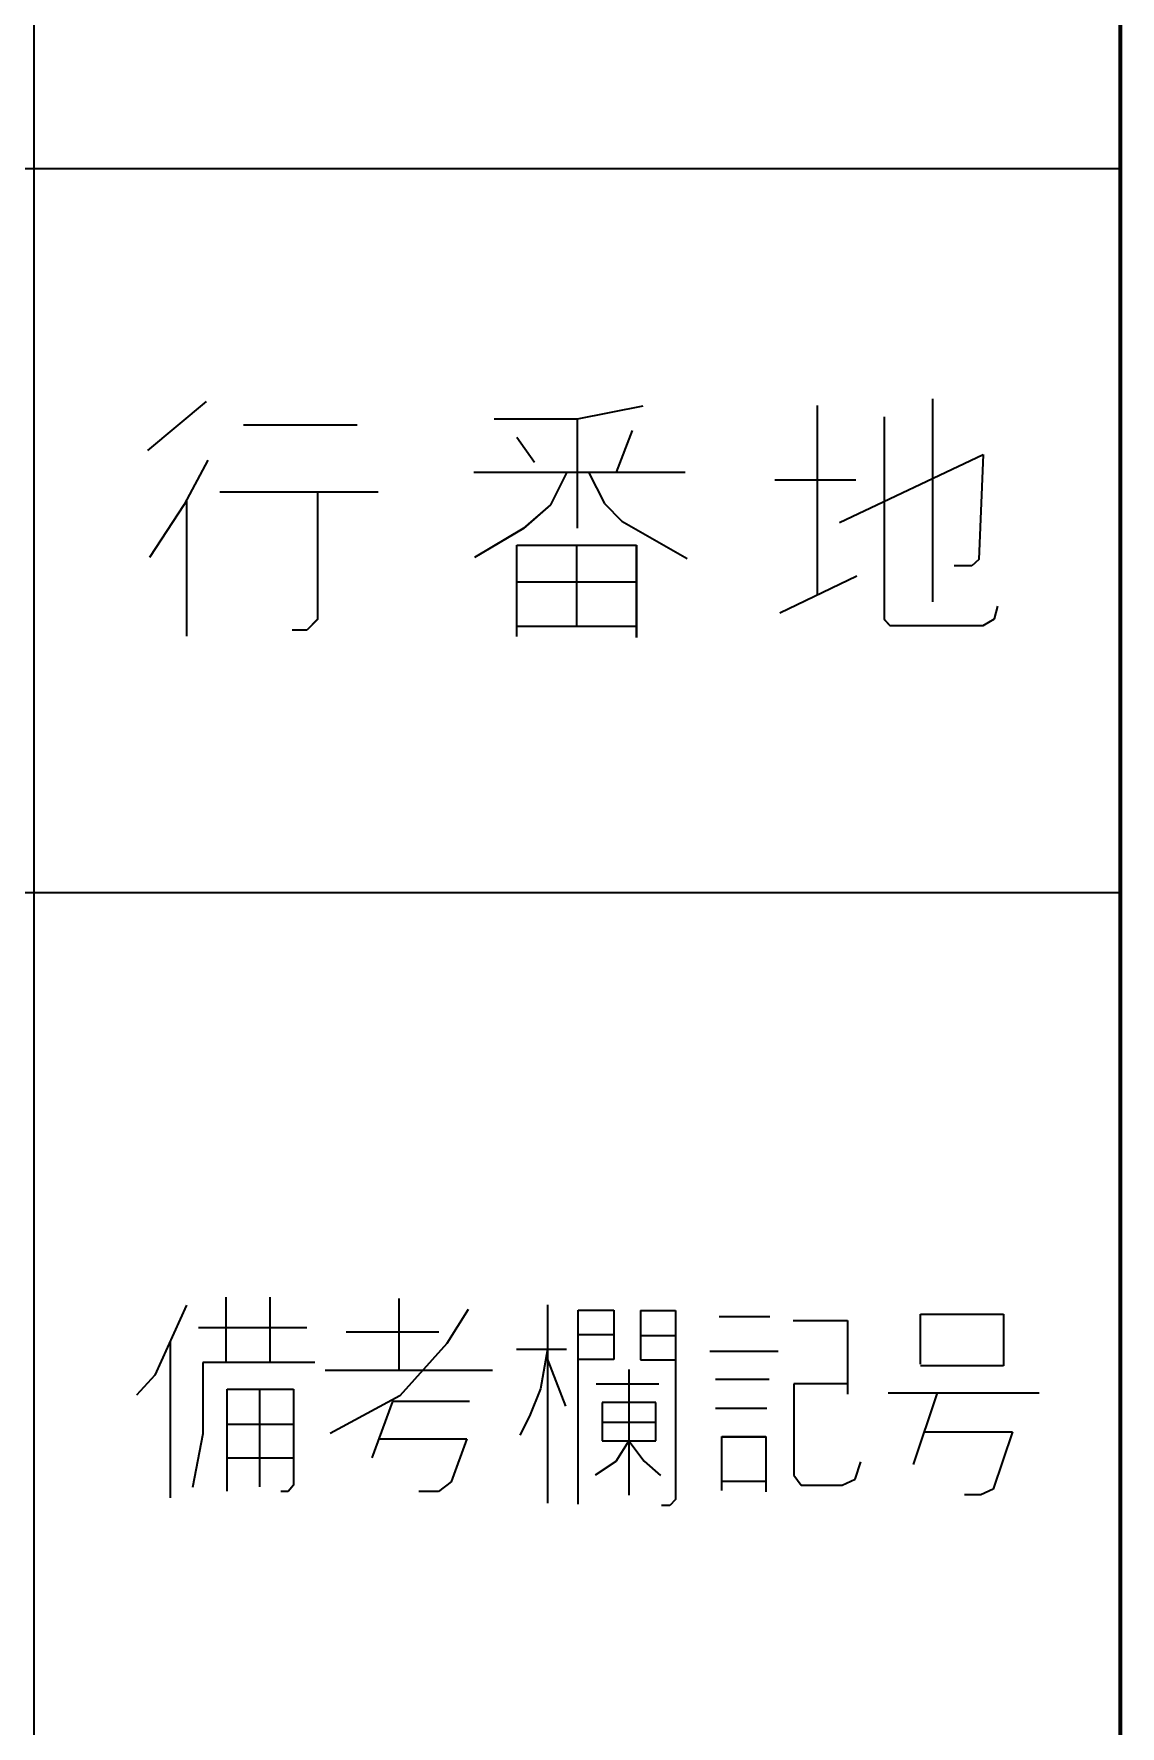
# Model space of a CAD drawing. Header units: millimetres. Extents: x 1333 to 104182, y -62616 to -5704.
# Drawn here: x 47141.32 to 47171.32, y -62285.84 to -62239.09 of the extents above; entities that cross this region are included whole.
import ezdxf

# ---------------------------------------------------------------- set-up
doc = ezdxf.new("R2010")
doc.units = ezdxf.units.MM
doc.header["$LTSCALE"] = 0.5
doc.layers.add('08', color=1, linetype='Continuous')

# ---------------------------------------------------------------- blocks, each defined once
blk = doc.blocks.new('D')
at = {"color": 7, "lineweight": 35, "ltscale": 0.25}
blk.add_line((54326.08, -14049.043), (54326.08, -14069.043), dxfattribs=at)
at = {"color": 7, "lineweight": 35}
blk.add_line((54356.08, -14069.043), (54076.08, -14069.043), dxfattribs=at)
blk = doc.blocks.new('arwear')
at = {"layer": '08', "color": 3, "xscale": 0.5, "yscale": 0.5, "zscale": 0.5}
blk.add_blockref('D', (26347.04, -5592.506), dxfattribs=at)
blk = doc.blocks.new('999')
at = {"color": 7, "lineweight": 70}
blk.add_line((75894.978, -10191.12), (75894.978, -11913.12), dxfattribs=at)
at = {"color": 7, "lineweight": 35, "ltscale": 0.25}
for p, q in [((75894.978, -11421.12), (75894.978, -11391.12)), ((75894.978, -11451.12), (75894.978, -11421.12)), ((75894.978, -11451.12), (75894.978, -11421.12))]:
    blk.add_line(p, q, dxfattribs=at)
at = {"color": 7, "lineweight": 35}
for p, q in [((75894.978, -11421.12), (75474.978, -11421.12)), ((75894.978, -11421.12), (75474.978, -11421.12)), ((75894.978, -11421.12), (75474.978, -11421.12)), ((75894.978, -11451.12), (75474.978, -11451.12)), ((75894.978, -11451.12), (75474.978, -11451.12)), ((75894.978, -11451.12), (75474.978, -11451.12)), ((75894.978, -11451.12), (75474.978, -11451.12)), ((75894.978, -11451.12), (75894.978, -11913.12))]:
    blk.add_line(p, q, dxfattribs=at)
at = {"color": 7, "lineweight": 35, "ltscale": 0.02639}
blk.add_line((75857.122, -11430.763), (75854.688, -11432.788), dxfattribs=at)
blk.add_line((75857.122, -11430.763), (75854.688, -11432.788), dxfattribs=at)
at = {"color": 7, "lineweight": 35, "ltscale": 0.070016}
blk.add_line((75887.2, -11430.651), (75887.2, -11439.053), dxfattribs=at)
blk.add_line((75887.2, -11430.651), (75887.2, -11439.053), dxfattribs=at)
at = {"color": 7, "lineweight": 35, "ltscale": 0.028625}
for p, q in [((75872.48, -11431.49), (75869.045, -11431.49)), ((75872.48, -11431.49), (75869.045, -11431.49)), ((75886.709, -11468.576), (75890.144, -11468.576)), ((75890.144, -11470.715), (75886.709, -11470.715))]:
    blk.add_line(p, q, dxfattribs=at)
at = {"color": 7, "lineweight": 35, "ltscale": 0.023127}
blk.add_line((75875.203, -11430.955), (75872.48, -11431.49), dxfattribs=at)
blk.add_line((75875.203, -11430.955), (75872.48, -11431.49), dxfattribs=at)
at = {"color": 7, "lineweight": 35, "ltscale": 0.037607}
blk.add_line((75872.48, -11431.49), (75872.48, -11436.003), dxfattribs=at)
blk.add_line((75872.48, -11431.49), (75872.48, -11436.003), dxfattribs=at)
at = {"color": 7, "lineweight": 35, "ltscale": 0.065408}
blk.add_line((75882.429, -11430.919), (75882.429, -11438.768), dxfattribs=at)
blk.add_line((75882.429, -11430.919), (75882.429, -11438.768), dxfattribs=at)
at = {"color": 7, "lineweight": 35, "ltscale": 0.069867}
blk.add_line((75885.206, -11431.4), (75885.206, -11439.784), dxfattribs=at)
blk.add_line((75885.206, -11431.4), (75885.206, -11439.784), dxfattribs=at)
at = {"color": 7, "lineweight": 35, "ltscale": 0.03916}
blk.add_line((75858.668, -11431.722), (75863.367, -11431.722), dxfattribs=at)
blk.add_line((75858.668, -11431.722), (75863.367, -11431.722), dxfattribs=at)
at = {"color": 7, "lineweight": 35, "ltscale": 0.010549}
blk.add_line((75869.988, -11432.239), (75870.717, -11433.274), dxfattribs=at)
blk.add_line((75869.988, -11432.239), (75870.717, -11433.274), dxfattribs=at)
at = {"color": 7, "lineweight": 35, "ltscale": 0.015426}
blk.add_line((75874.757, -11431.953), (75874.1, -11433.684), dxfattribs=at)
blk.add_line((75874.757, -11431.953), (75874.1, -11433.684), dxfattribs=at)
at = {"color": 7, "lineweight": 35, "ltscale": 0.054833}
blk.add_line((75883.355, -11435.771), (75889.3, -11432.952), dxfattribs=at)
blk.add_line((75883.355, -11435.771), (75889.3, -11432.952), dxfattribs=at)
at = {"color": 7, "lineweight": 35, "ltscale": 0.036301}
blk.add_line((75889.3, -11432.952), (75889.122, -11437.305), dxfattribs=at)
blk.add_line((75889.3, -11432.952), (75889.122, -11437.305), dxfattribs=at)
at = {"color": 7, "lineweight": 35, "ltscale": 0.017352}
blk.add_line((75857.191, -11433.184), (75856.211, -11435.022), dxfattribs=at)
blk.add_line((75857.191, -11433.184), (75856.211, -11435.022), dxfattribs=at)
at = {"color": 7, "lineweight": 35, "ltscale": 0.072974}
blk.add_line((75868.208, -11433.684), (75876.965, -11433.684), dxfattribs=at)
blk.add_line((75868.208, -11433.684), (75876.965, -11433.684), dxfattribs=at)
at = {"color": 7, "lineweight": 35, "ltscale": 0.012622}
blk.add_line((75872.052, -11433.684), (75871.377, -11435.039), dxfattribs=at)
blk.add_line((75872.052, -11433.684), (75871.377, -11435.039), dxfattribs=at)
at = {"color": 7, "lineweight": 35, "ltscale": 0.012158}
blk.add_line((75872.96, -11433.684), (75873.618, -11434.986), dxfattribs=at)
blk.add_line((75872.96, -11433.684), (75873.618, -11434.986), dxfattribs=at)
at = {"color": 7, "lineweight": 35, "ltscale": 0.02804}
blk.add_line((75880.667, -11434.005), (75884.031, -11434.005), dxfattribs=at)
blk.add_line((75880.667, -11434.005), (75884.031, -11434.005), dxfattribs=at)
at = {"color": 7, "lineweight": 35, "ltscale": 0.021878}
blk.add_line((75856.211, -11435.022), (75854.77, -11437.216), dxfattribs=at)
blk.add_line((75856.211, -11435.022), (75854.77, -11437.216), dxfattribs=at)
at = {"color": 7, "lineweight": 35, "ltscale": 0.046985}
blk.add_line((75856.306, -11434.842), (75856.306, -11440.48), dxfattribs=at)
blk.add_line((75856.306, -11434.842), (75856.306, -11440.48), dxfattribs=at)
at = {"color": 7, "lineweight": 35, "ltscale": 0.054578}
blk.add_line((75857.689, -11434.504), (75864.238, -11434.504), dxfattribs=at)
blk.add_line((75857.689, -11434.504), (75864.238, -11434.504), dxfattribs=at)
at = {"color": 7, "lineweight": 35, "ltscale": 0.044}
blk.add_line((75861.729, -11434.504), (75861.729, -11439.784), dxfattribs=at)
blk.add_line((75861.729, -11434.504), (75861.729, -11439.784), dxfattribs=at)
at = {"color": 7, "lineweight": 35, "ltscale": 0.012421}
blk.add_line((75871.377, -11435.039), (75870.255, -11436.021), dxfattribs=at)
blk.add_line((75871.377, -11435.039), (75870.255, -11436.021), dxfattribs=at)
at = {"color": 7, "lineweight": 35, "ltscale": 0.008514}
blk.add_line((75873.618, -11434.986), (75874.331, -11435.717), dxfattribs=at)
blk.add_line((75873.618, -11434.986), (75874.331, -11435.717), dxfattribs=at)
at = {"color": 7, "lineweight": 35, "ltscale": 0.025993}
blk.add_line((75874.331, -11435.717), (75877.037, -11437.269), dxfattribs=at)
blk.add_line((75874.331, -11435.717), (75877.037, -11437.269), dxfattribs=at)
at = {"color": 7, "lineweight": 35, "ltscale": 0.019623}
blk.add_line((75870.255, -11436.021), (75868.226, -11437.216), dxfattribs=at)
blk.add_line((75870.255, -11436.021), (75868.226, -11437.216), dxfattribs=at)
at = {"color": 7, "lineweight": 35, "ltscale": 0.031512}
blk.add_line((75869.988, -11440.498), (75869.988, -11436.716), dxfattribs=at)
blk.add_line((75869.988, -11440.498), (75869.988, -11436.716), dxfattribs=at)
at = {"color": 7, "lineweight": 35, "ltscale": 0.041235}
for p, q in [((75869.988, -11436.716), (75874.936, -11436.716)), ((75869.988, -11436.716), (75874.936, -11436.716)), ((75869.988, -11438.232), (75874.936, -11438.232)), ((75869.988, -11438.232), (75874.936, -11438.232)), ((75869.988, -11440.07), (75874.936, -11440.07)), ((75869.988, -11440.07), (75874.936, -11440.07))]:
    blk.add_line(p, q, dxfattribs=at)
at = {"color": 7, "lineweight": 35, "ltscale": 0.027945}
blk.add_line((75872.462, -11436.716), (75872.462, -11440.07), dxfattribs=at)
blk.add_line((75872.462, -11436.716), (75872.462, -11440.07), dxfattribs=at)
at = {"color": 7, "lineweight": 35, "ltscale": 0.031812}
blk.add_line((75874.936, -11436.716), (75874.936, -11440.534), dxfattribs=at)
blk.add_line((75874.936, -11436.716), (75874.936, -11440.534), dxfattribs=at)
at = {"color": 7, "lineweight": 35, "ltscale": 0.006091}
blk.add_line((75888.838, -11437.573), (75888.107, -11437.573), dxfattribs=at)
blk.add_line((75888.838, -11437.573), (75888.107, -11437.573), dxfattribs=at)
at = {"color": 7, "lineweight": 35, "ltscale": 0.003253}
blk.add_line((75889.122, -11437.305), (75888.838, -11437.573), dxfattribs=at)
blk.add_line((75889.122, -11437.305), (75888.838, -11437.573), dxfattribs=at)
at = {"color": 7, "lineweight": 35, "ltscale": 0.029468}
blk.add_line((75880.88, -11439.517), (75884.067, -11437.983), dxfattribs=at)
blk.add_line((75880.88, -11439.517), (75884.067, -11437.983), dxfattribs=at)
at = {"color": 7, "lineweight": 35, "ltscale": 0.004498}
blk.add_line((75889.775, -11439.759), (75889.916, -11439.238), dxfattribs=at)
blk.add_line((75889.775, -11439.759), (75889.916, -11439.238), dxfattribs=at)
at = {"color": 7, "lineweight": 35, "ltscale": 0.005248}
blk.add_line((75861.729, -11439.784), (75861.284, -11440.23), dxfattribs=at)
blk.add_line((75861.729, -11439.784), (75861.284, -11440.23), dxfattribs=at)
at = {"color": 7, "lineweight": 35, "ltscale": 0.002838}
blk.add_line((75885.206, -11439.784), (75885.438, -11440.034), dxfattribs=at)
blk.add_line((75885.206, -11439.784), (75885.438, -11440.034), dxfattribs=at)
at = {"color": 7, "lineweight": 35, "ltscale": 0.004571}
blk.add_line((75889.3, -11440.034), (75889.775, -11439.759), dxfattribs=at)
blk.add_line((75889.3, -11440.034), (75889.775, -11439.759), dxfattribs=at)
at = {"color": 7, "lineweight": 35, "ltscale": 0.005042}
blk.add_line((75861.284, -11440.23), (75860.679, -11440.23), dxfattribs=at)
blk.add_line((75861.284, -11440.23), (75860.679, -11440.23), dxfattribs=at)
at = {"color": 7, "lineweight": 35, "ltscale": 0.03219}
blk.add_line((75885.438, -11440.034), (75889.3, -11440.034), dxfattribs=at)
blk.add_line((75885.438, -11440.034), (75889.3, -11440.034), dxfattribs=at)
at = {"color": 7, "lineweight": 35, "ltscale": 0.022592}
for p, q in [((75857.944, -11470.577), (75857.944, -11467.866)), ((75859.76, -11467.866), (75859.76, -11470.577))]:
    blk.add_line(p, q, dxfattribs=at)
at = {"color": 7, "lineweight": 35, "ltscale": 0.024792}
blk.add_line((75865.104, -11467.926), (75865.104, -11470.901), dxfattribs=at)
at = {"color": 7, "lineweight": 35, "ltscale": 0.026489}
blk.add_line((75856.295, -11468.204), (75854.985, -11471.101), dxfattribs=at)
at = {"color": 7, "lineweight": 35, "ltscale": 0.013913}
blk.add_line((75867.972, -11468.377), (75867.079, -11469.787), dxfattribs=at)
at = {"color": 7, "lineweight": 35, "ltscale": 0.068463}
blk.add_line((75871.251, -11468.195), (75871.251, -11476.411), dxfattribs=at)
at = {"color": 7, "lineweight": 35, "ltscale": 0.012268}
for p, q in [((75872.531, -11468.409), (75874.003, -11468.409)), ((75872.531, -11469.419), (75874.003, -11469.419)), ((75874.003, -11470.448), (75872.531, -11470.448))]:
    blk.add_line(p, q, dxfattribs=at)
at = {"color": 7, "lineweight": 35, "ltscale": 0.067004}
blk.add_line((75872.531, -11476.45), (75872.531, -11468.409), dxfattribs=at)
at = {"color": 7, "lineweight": 35, "ltscale": 0.016992}
blk.add_line((75874.003, -11468.409), (75874.003, -11470.448), dxfattribs=at)
at = {"color": 7, "lineweight": 35, "ltscale": 0.016995}
blk.add_line((75875.108, -11468.428), (75875.108, -11470.468), dxfattribs=at)
at = {"color": 7, "lineweight": 35, "ltscale": 0.012109}
for p, q in [((75875.108, -11468.428), (75876.561, -11468.428)), ((75875.108, -11469.458), (75876.561, -11469.458)), ((75875.108, -11470.468), (75876.561, -11470.468))]:
    blk.add_line(p, q, dxfattribs=at)
at = {"color": 7, "lineweight": 35, "ltscale": 0.065225}
blk.add_line((75876.561, -11468.428), (75876.561, -11476.255), dxfattribs=at)
at = {"color": 7, "lineweight": 35, "ltscale": 0.017529}
blk.add_line((75878.364, -11468.669), (75880.467, -11468.669), dxfattribs=at)
at = {"color": 7, "lineweight": 35, "ltscale": 0.017297}
blk.add_line((75886.709, -11470.652), (75886.709, -11468.576), dxfattribs=at)
at = {"color": 7, "lineweight": 35, "ltscale": 0.017828}
blk.add_line((75890.144, -11468.576), (75890.144, -11470.715), dxfattribs=at)
at = {"color": 7, "lineweight": 35, "ltscale": 0.037341}
blk.add_line((75856.803, -11469.129), (75861.284, -11469.129), dxfattribs=at)
at = {"color": 7, "lineweight": 35, "ltscale": 0.03197}
blk.add_line((75862.92, -11469.308), (75866.756, -11469.308), dxfattribs=at)
at = {"color": 7, "lineweight": 35, "ltscale": 0.018738}
blk.add_line((75881.436, -11468.844), (75883.684, -11468.844), dxfattribs=at)
at = {"color": 7, "lineweight": 35, "ltscale": 0.025366}
blk.add_line((75883.684, -11468.844), (75883.684, -11471.888), dxfattribs=at)
at = {"color": 7, "lineweight": 35, "ltscale": 0.05408}
blk.add_line((75855.621, -11469.694), (75855.621, -11476.184), dxfattribs=at)
at = {"color": 7, "lineweight": 35, "ltscale": 0.024245}
blk.add_line((75867.079, -11469.787), (75865.142, -11471.958), dxfattribs=at)
at = {"color": 7, "lineweight": 35, "ltscale": 0.017285}
blk.add_line((75869.972, -11470.021), (75872.046, -11470.021), dxfattribs=at)
at = {"color": 7, "lineweight": 35, "ltscale": 0.013968}
blk.add_line((75871.251, -11470.021), (75870.961, -11471.672), dxfattribs=at)
at = {"color": 7, "lineweight": 35, "ltscale": 0.023584}
blk.add_line((75877.977, -11470.104), (75880.807, -11470.104), dxfattribs=at)
at = {"color": 7, "lineweight": 35, "ltscale": 0.038745}
blk.add_line((75861.621, -11470.577), (75856.971, -11470.577), dxfattribs=at)
at = {"color": 7, "lineweight": 35, "ltscale": 0.024649}
blk.add_line((75856.971, -11470.577), (75856.971, -11473.534), dxfattribs=at)
at = {"color": 7, "lineweight": 35, "ltscale": 0.018589}
blk.add_line((75871.201, -11470.31), (75872.006, -11472.39), dxfattribs=at)
at = {"color": 7, "lineweight": 35, "ltscale": 0.009398}
blk.add_line((75854.985, -11471.101), (75854.223, -11471.932), dxfattribs=at)
at = {"color": 7, "lineweight": 35, "ltscale": 0.057776}
blk.add_line((75862.046, -11470.901), (75868.979, -11470.901), dxfattribs=at)
at = {"color": 7, "lineweight": 35, "ltscale": 0.021643}
blk.add_line((75873.266, -11471.458), (75875.863, -11471.458), dxfattribs=at)
at = {"color": 7, "lineweight": 35, "ltscale": 0.043378}
blk.add_line((75874.623, -11470.875), (75874.623, -11476.081), dxfattribs=at)
at = {"color": 7, "lineweight": 35, "ltscale": 0.018542}
for p, q in [((75878.219, -11471.267), (75880.444, -11471.267)), ((75883.684, -11471.461), (75881.459, -11471.461))]:
    blk.add_line(p, q, dxfattribs=at)
at = {"color": 7, "lineweight": 35, "ltscale": 0.031509}
blk.add_line((75881.459, -11471.461), (75881.459, -11475.242), dxfattribs=at)
at = {"color": 7, "lineweight": 35, "ltscale": 0.022888}
for p, q in [((75857.986, -11471.686), (75860.733, -11471.686)), ((75857.986, -11473.129), (75860.733, -11473.129)), ((75857.986, -11474.528), (75860.733, -11474.528))]:
    blk.add_line(p, q, dxfattribs=at)
at = {"color": 7, "lineweight": 35, "ltscale": 0.035175}
blk.add_line((75857.986, -11475.907), (75857.986, -11471.686), dxfattribs=at)
at = {"color": 7, "lineweight": 35, "ltscale": 0.033734}
blk.add_line((75859.331, -11471.686), (75859.331, -11475.734), dxfattribs=at)
at = {"color": 7, "lineweight": 35, "ltscale": 0.033121}
blk.add_line((75860.733, -11471.686), (75860.733, -11475.66), dxfattribs=at)
at = {"color": 7, "lineweight": 35, "ltscale": 0.027368}
blk.add_line((75865.142, -11471.958), (75862.255, -11473.523), dxfattribs=at)
at = {"color": 7, "lineweight": 35, "ltscale": 0.020655}
blk.add_line((75864.829, -11472.198), (75863.985, -11474.529), dxfattribs=at)
at = {"color": 7, "lineweight": 35, "ltscale": 0.026672}
blk.add_line((75868.029, -11472.198), (75864.829, -11472.198), dxfattribs=at)
at = {"color": 7, "lineweight": 35, "ltscale": 0.010094}
blk.add_line((75870.961, -11471.672), (75870.515, -11472.798), dxfattribs=at)
at = {"color": 7, "lineweight": 35, "ltscale": 0.013272}
for p, q in [((75873.518, -11472.235), (75873.518, -11473.828)), ((75875.748, -11473.828), (75875.748, -11472.235))]:
    blk.add_line(p, q, dxfattribs=at)
at = {"color": 7, "lineweight": 35, "ltscale": 0.018579}
for p, q in [((75875.748, -11472.235), (75873.518, -11472.235)), ((75873.518, -11473.051), (75875.748, -11473.051)), ((75873.518, -11473.828), (75875.748, -11473.828))]:
    blk.add_line(p, q, dxfattribs=at)
at = {"color": 7, "lineweight": 35, "ltscale": 0.052173}
blk.add_line((75885.363, -11471.838), (75891.624, -11471.838), dxfattribs=at)
at = {"color": 7, "lineweight": 35, "ltscale": 0.026109}
blk.add_line((75887.396, -11471.838), (75886.401, -11474.809), dxfattribs=at)
at = {"color": 7, "lineweight": 35, "ltscale": 0.007452}
blk.add_line((75870.515, -11472.798), (75870.108, -11473.595), dxfattribs=at)
at = {"color": 7, "lineweight": 35, "ltscale": 0.017737}
blk.add_line((75878.219, -11472.47), (75880.347, -11472.47), dxfattribs=at)
at = {"color": 7, "lineweight": 35, "ltscale": 0.018816}
blk.add_line((75856.971, -11473.534), (75856.549, -11475.753), dxfattribs=at)
at = {"color": 7, "lineweight": 35, "ltscale": 0.018582}
blk.add_line((75878.484, -11475.882), (75878.484, -11473.652), dxfattribs=at)
at = {"color": 7, "lineweight": 35, "ltscale": 0.015125}
for p, q in [((75878.484, -11473.652), (75880.299, -11473.652)), ((75878.484, -11475.494), (75880.299, -11475.494))]:
    blk.add_line(p, q, dxfattribs=at)
at = {"color": 7, "lineweight": 35, "ltscale": 0.019067}
blk.add_line((75880.299, -11473.652), (75880.299, -11475.94), dxfattribs=at)
at = {"color": 7, "lineweight": 35, "ltscale": 0.030469}
blk.add_line((75886.857, -11473.445), (75890.513, -11473.445), dxfattribs=at)
at = {"color": 7, "lineweight": 35, "ltscale": 0.020978}
blk.add_line((75890.513, -11473.445), (75889.713, -11475.832), dxfattribs=at)
at = {"color": 7, "lineweight": 35, "ltscale": 0.030383}
blk.add_line((75864.269, -11473.742), (75867.915, -11473.742), dxfattribs=at)
at = {"color": 7, "lineweight": 35, "ltscale": 0.015813}
blk.add_line((75867.915, -11473.742), (75867.269, -11475.526), dxfattribs=at)
at = {"color": 7, "lineweight": 35, "ltscale": 0.008432}
blk.add_line((75874.623, -11473.828), (75874.081, -11474.682), dxfattribs=at)
at = {"color": 7, "lineweight": 35, "ltscale": 0.008768}
blk.add_line((75874.623, -11473.828), (75875.263, -11474.663), dxfattribs=at)
at = {"color": 7, "lineweight": 35, "ltscale": 0.008515}
blk.add_line((75874.081, -11474.682), (75873.228, -11475.245), dxfattribs=at)
at = {"color": 7, "lineweight": 35, "ltscale": 0.007557}
blk.add_line((75875.263, -11474.663), (75875.941, -11475.265), dxfattribs=at)
at = {"color": 7, "lineweight": 35, "ltscale": 0.006296}
blk.add_line((75883.998, -11475.415), (75884.238, -11474.699), dxfattribs=at)
at = {"color": 7, "lineweight": 35, "ltscale": 0.002874}
blk.add_line((75860.733, -11475.66), (75860.519, -11475.931), dxfattribs=at)
at = {"color": 7, "lineweight": 35, "ltscale": 0.005517}
blk.add_line((75867.269, -11475.526), (75866.737, -11475.92), dxfattribs=at)
at = {"color": 7, "lineweight": 35, "ltscale": 0.004298}
blk.add_line((75881.459, -11475.242), (75881.761, -11475.66), dxfattribs=at)
at = {"color": 7, "lineweight": 35, "ltscale": 0.014221}
blk.add_line((75881.761, -11475.66), (75883.467, -11475.66), dxfattribs=at)
at = {"color": 7, "lineweight": 35, "ltscale": 0.004869}
blk.add_line((75883.467, -11475.66), (75883.998, -11475.415), dxfattribs=at)
at = {"color": 7, "lineweight": 35, "ltscale": 0.002612}
blk.add_line((75860.519, -11475.931), (75860.206, -11475.931), dxfattribs=at)
at = {"color": 7, "lineweight": 35, "ltscale": 0.006799}
blk.add_line((75866.737, -11475.92), (75865.921, -11475.92), dxfattribs=at)
at = {"color": 7, "lineweight": 35, "ltscale": 0.002853}
blk.add_line((75876.561, -11476.255), (75876.319, -11476.498), dxfattribs=at)
at = {"color": 7, "lineweight": 35, "ltscale": 0.005664}
blk.add_line((75889.213, -11476.064), (75888.533, -11476.064), dxfattribs=at)
at = {"color": 7, "lineweight": 35, "ltscale": 0.0046}
blk.add_line((75889.713, -11475.832), (75889.213, -11476.064), dxfattribs=at)
at = {"color": 7, "lineweight": 35, "ltscale": 0.002832}
blk.add_line((75876.319, -11476.498), (75875.979, -11476.498), dxfattribs=at)

msp = doc.modelspace()

# ---------------------------------------------------------------- linework, layer by layer
at = {"color": 7, "lineweight": 70}
msp.add_line((47171.32, -61422.825), (47171.32, -62570.825), dxfattribs=at)
at = {"color": 7, "lineweight": 35, "ltscale": 0.25}
for p, q in [((47171.32, -62242.825), (47171.32, -62222.825)), ((47141.32, -62242.825), (47141.32, -62262.825)), ((47141.32, -62242.825), (47141.32, -62262.825)), ((47171.32, -62262.825), (47171.32, -62242.825)), ((47171.32, -62262.825), (47171.32, -62242.825))]:
    msp.add_line(p, q, dxfattribs=at)
at = {"color": 7, "lineweight": 35}
for p, q in [((47171.32, -62242.825), (46891.32, -62242.825)), ((47171.32, -62242.825), (46891.32, -62242.825)), ((47171.32, -62242.825), (46891.32, -62242.825)), ((47171.32, -62262.825), (46891.32, -62262.825)), ((47171.32, -62262.825), (46891.32, -62262.825)), ((47171.32, -62262.825), (46891.32, -62262.825)), ((47171.32, -62262.825), (46891.32, -62262.825)), ((47141.32, -62262.825), (47141.32, -62570.825)), ((47171.32, -62262.825), (47171.32, -62570.825))]:
    msp.add_line(p, q, dxfattribs=at)
at = {"color": 7, "lineweight": 35, "ltscale": 0.02639}
msp.add_line((47146.083, -62249.254), (47144.459, -62250.604), dxfattribs=at)
msp.add_line((47146.083, -62249.254), (47144.459, -62250.604), dxfattribs=at)
at = {"color": 7, "lineweight": 35, "ltscale": 0.023127}
msp.add_line((47158.136, -62249.382), (47156.321, -62249.738), dxfattribs=at)
msp.add_line((47158.136, -62249.382), (47156.321, -62249.738), dxfattribs=at)
at = {"color": 7, "lineweight": 35, "ltscale": 0.065408}
msp.add_line((47162.954, -62249.358), (47162.954, -62254.59), dxfattribs=at)
msp.add_line((47162.954, -62249.358), (47162.954, -62254.59), dxfattribs=at)
at = {"color": 7, "lineweight": 35, "ltscale": 0.070016}
msp.add_line((47166.134, -62249.179), (47166.134, -62254.781), dxfattribs=at)
msp.add_line((47166.134, -62249.179), (47166.134, -62254.781), dxfattribs=at)
at = {"color": 7, "lineweight": 35, "ltscale": 0.03916}
msp.add_line((47147.113, -62249.893), (47150.246, -62249.893), dxfattribs=at)
msp.add_line((47147.113, -62249.893), (47150.246, -62249.893), dxfattribs=at)
at = {"color": 7, "lineweight": 35, "ltscale": 0.028625}
for p, q in [((47156.321, -62249.738), (47154.031, -62249.738)), ((47156.321, -62249.738), (47154.031, -62249.738)), ((47165.807, -62274.462), (47168.097, -62274.462)), ((47168.097, -62275.889), (47165.807, -62275.889))]:
    msp.add_line(p, q, dxfattribs=at)
at = {"color": 7, "lineweight": 35, "ltscale": 0.037607}
msp.add_line((47156.321, -62249.738), (47156.321, -62252.747), dxfattribs=at)
msp.add_line((47156.321, -62249.738), (47156.321, -62252.747), dxfattribs=at)
at = {"color": 7, "lineweight": 35, "ltscale": 0.069867}
msp.add_line((47164.805, -62249.679), (47164.805, -62255.268), dxfattribs=at)
msp.add_line((47164.805, -62249.679), (47164.805, -62255.268), dxfattribs=at)
at = {"color": 7, "lineweight": 35, "ltscale": 0.010549}
msp.add_line((47154.66, -62250.238), (47155.146, -62250.928), dxfattribs=at)
msp.add_line((47154.66, -62250.238), (47155.146, -62250.928), dxfattribs=at)
at = {"color": 7, "lineweight": 35, "ltscale": 0.015426}
msp.add_line((47157.839, -62250.047), (47157.401, -62251.201), dxfattribs=at)
msp.add_line((47157.839, -62250.047), (47157.401, -62251.201), dxfattribs=at)
at = {"color": 7, "lineweight": 35, "ltscale": 0.017352}
msp.add_line((47146.128, -62250.868), (47145.475, -62252.093), dxfattribs=at)
msp.add_line((47146.128, -62250.868), (47145.475, -62252.093), dxfattribs=at)
at = {"color": 7, "lineweight": 35, "ltscale": 0.054833}
msp.add_line((47163.571, -62252.592), (47167.535, -62250.713), dxfattribs=at)
msp.add_line((47163.571, -62252.592), (47167.535, -62250.713), dxfattribs=at)
at = {"color": 7, "lineweight": 35, "ltscale": 0.036301}
msp.add_line((47167.535, -62250.713), (47167.416, -62253.615), dxfattribs=at)
msp.add_line((47167.535, -62250.713), (47167.416, -62253.615), dxfattribs=at)
at = {"color": 7, "lineweight": 35, "ltscale": 0.072974}
msp.add_line((47153.473, -62251.201), (47159.311, -62251.201), dxfattribs=at)
msp.add_line((47153.473, -62251.201), (47159.311, -62251.201), dxfattribs=at)
at = {"color": 7, "lineweight": 35, "ltscale": 0.012622}
msp.add_line((47156.036, -62251.201), (47155.585, -62252.105), dxfattribs=at)
msp.add_line((47156.036, -62251.201), (47155.585, -62252.105), dxfattribs=at)
at = {"color": 7, "lineweight": 35, "ltscale": 0.012158}
msp.add_line((47156.641, -62251.201), (47157.08, -62252.069), dxfattribs=at)
msp.add_line((47156.641, -62251.201), (47157.08, -62252.069), dxfattribs=at)
at = {"color": 7, "lineweight": 35, "ltscale": 0.054578}
msp.add_line((47146.46, -62251.748), (47150.827, -62251.748), dxfattribs=at)
msp.add_line((47146.46, -62251.748), (47150.827, -62251.748), dxfattribs=at)
at = {"color": 7, "lineweight": 35, "ltscale": 0.044}
msp.add_line((47149.154, -62251.748), (47149.154, -62255.268), dxfattribs=at)
msp.add_line((47149.154, -62251.748), (47149.154, -62255.268), dxfattribs=at)
at = {"color": 7, "lineweight": 35, "ltscale": 0.02804}
msp.add_line((47161.779, -62251.415), (47164.022, -62251.415), dxfattribs=at)
msp.add_line((47161.779, -62251.415), (47164.022, -62251.415), dxfattribs=at)
at = {"color": 7, "lineweight": 35, "ltscale": 0.021878}
msp.add_line((47145.475, -62252.093), (47144.514, -62253.556), dxfattribs=at)
msp.add_line((47145.475, -62252.093), (47144.514, -62253.556), dxfattribs=at)
at = {"color": 7, "lineweight": 35, "ltscale": 0.046985}
msp.add_line((47145.539, -62251.973), (47145.539, -62255.732), dxfattribs=at)
msp.add_line((47145.539, -62251.973), (47145.539, -62255.732), dxfattribs=at)
at = {"color": 7, "lineweight": 35, "ltscale": 0.012421}
msp.add_line((47155.585, -62252.105), (47154.837, -62252.759), dxfattribs=at)
msp.add_line((47155.585, -62252.105), (47154.837, -62252.759), dxfattribs=at)
at = {"color": 7, "lineweight": 35, "ltscale": 0.008514}
msp.add_line((47157.08, -62252.069), (47157.555, -62252.557), dxfattribs=at)
msp.add_line((47157.08, -62252.069), (47157.555, -62252.557), dxfattribs=at)
at = {"color": 7, "lineweight": 35, "ltscale": 0.025993}
msp.add_line((47157.555, -62252.557), (47159.359, -62253.591), dxfattribs=at)
msp.add_line((47157.555, -62252.557), (47159.359, -62253.591), dxfattribs=at)
at = {"color": 7, "lineweight": 35, "ltscale": 0.019623}
msp.add_line((47154.837, -62252.759), (47153.485, -62253.556), dxfattribs=at)
msp.add_line((47154.837, -62252.759), (47153.485, -62253.556), dxfattribs=at)
at = {"color": 7, "lineweight": 35, "ltscale": 0.031512}
msp.add_line((47154.66, -62255.744), (47154.66, -62253.223), dxfattribs=at)
msp.add_line((47154.66, -62255.744), (47154.66, -62253.223), dxfattribs=at)
at = {"color": 7, "lineweight": 35, "ltscale": 0.041235}
for p, q in [((47154.66, -62253.223), (47157.958, -62253.223)), ((47154.66, -62253.223), (47157.958, -62253.223)), ((47154.66, -62254.233), (47157.958, -62254.233)), ((47154.66, -62254.233), (47157.958, -62254.233)), ((47154.66, -62255.458), (47157.958, -62255.458)), ((47154.66, -62255.458), (47157.958, -62255.458))]:
    msp.add_line(p, q, dxfattribs=at)
at = {"color": 7, "lineweight": 35, "ltscale": 0.027945}
msp.add_line((47156.309, -62253.223), (47156.309, -62255.458), dxfattribs=at)
msp.add_line((47156.309, -62253.223), (47156.309, -62255.458), dxfattribs=at)
at = {"color": 7, "lineweight": 35, "ltscale": 0.031812}
msp.add_line((47157.958, -62253.223), (47157.958, -62255.768), dxfattribs=at)
msp.add_line((47157.958, -62253.223), (47157.958, -62255.768), dxfattribs=at)
at = {"color": 7, "lineweight": 35, "ltscale": 0.003253}
msp.add_line((47167.416, -62253.615), (47167.226, -62253.794), dxfattribs=at)
msp.add_line((47167.416, -62253.615), (47167.226, -62253.794), dxfattribs=at)
at = {"color": 7, "lineweight": 35, "ltscale": 0.029468}
msp.add_line((47161.921, -62255.09), (47164.045, -62254.067), dxfattribs=at)
msp.add_line((47161.921, -62255.09), (47164.045, -62254.067), dxfattribs=at)
at = {"color": 7, "lineweight": 35, "ltscale": 0.006091}
msp.add_line((47167.226, -62253.794), (47166.739, -62253.794), dxfattribs=at)
msp.add_line((47167.226, -62253.794), (47166.739, -62253.794), dxfattribs=at)
at = {"color": 7, "lineweight": 35, "ltscale": 0.004498}
msp.add_line((47167.851, -62255.251), (47167.945, -62254.904), dxfattribs=at)
msp.add_line((47167.851, -62255.251), (47167.945, -62254.904), dxfattribs=at)
at = {"color": 7, "lineweight": 35, "ltscale": 0.005248}
msp.add_line((47149.154, -62255.268), (47148.857, -62255.565), dxfattribs=at)
msp.add_line((47149.154, -62255.268), (47148.857, -62255.565), dxfattribs=at)
at = {"color": 7, "lineweight": 35, "ltscale": 0.002838}
msp.add_line((47164.805, -62255.268), (47164.959, -62255.435), dxfattribs=at)
msp.add_line((47164.805, -62255.268), (47164.959, -62255.435), dxfattribs=at)
at = {"color": 7, "lineweight": 35, "ltscale": 0.03219}
msp.add_line((47164.959, -62255.435), (47167.535, -62255.435), dxfattribs=at)
msp.add_line((47164.959, -62255.435), (47167.535, -62255.435), dxfattribs=at)
at = {"color": 7, "lineweight": 35, "ltscale": 0.004571}
msp.add_line((47167.535, -62255.435), (47167.851, -62255.251), dxfattribs=at)
msp.add_line((47167.535, -62255.435), (47167.851, -62255.251), dxfattribs=at)
at = {"color": 7, "lineweight": 35, "ltscale": 0.005042}
msp.add_line((47148.857, -62255.565), (47148.454, -62255.565), dxfattribs=at)
msp.add_line((47148.857, -62255.565), (47148.454, -62255.565), dxfattribs=at)
at = {"color": 7, "lineweight": 35, "ltscale": 0.012109}
for p, q in [((47158.073, -62274.364), (47159.042, -62274.364)), ((47158.073, -62275.05), (47159.042, -62275.05)), ((47158.073, -62275.724), (47159.042, -62275.724))]:
    msp.add_line(p, q, dxfattribs=at)
at = {"color": 7, "lineweight": 35, "ltscale": 0.065225}
msp.add_line((47159.042, -62274.364), (47159.042, -62279.582), dxfattribs=at)
at = {"color": 7, "lineweight": 35, "ltscale": 0.017529}
msp.add_line((47160.244, -62274.524), (47161.646, -62274.524), dxfattribs=at)
at = {"color": 7, "lineweight": 35, "ltscale": 0.018738}
msp.add_line((47162.292, -62274.641), (47163.791, -62274.641), dxfattribs=at)
at = {"color": 7, "lineweight": 35, "ltscale": 0.025366}
msp.add_line((47163.791, -62274.641), (47163.791, -62276.67), dxfattribs=at)
at = {"color": 7, "lineweight": 35, "ltscale": 0.017297}
msp.add_line((47165.807, -62275.846), (47165.807, -62274.462), dxfattribs=at)
at = {"color": 7, "lineweight": 35, "ltscale": 0.017828}
msp.add_line((47168.097, -62274.462), (47168.097, -62275.889), dxfattribs=at)
at = {"color": 7, "lineweight": 35, "ltscale": 0.023584}
msp.add_line((47159.986, -62275.481), (47161.873, -62275.481), dxfattribs=at)
at = {"color": 7, "lineweight": 35, "ltscale": 0.018542}
for p, q in [((47160.147, -62276.257), (47161.63, -62276.257)), ((47163.791, -62276.386), (47162.307, -62276.386))]:
    msp.add_line(p, q, dxfattribs=at)
at = {"color": 7, "lineweight": 35, "ltscale": 0.031509}
msp.add_line((47162.307, -62276.386), (47162.307, -62278.907), dxfattribs=at)
at = {"color": 7, "lineweight": 35, "ltscale": 0.052173}
msp.add_line((47164.91, -62276.637), (47169.083, -62276.637), dxfattribs=at)
at = {"color": 7, "lineweight": 35, "ltscale": 0.026109}
msp.add_line((47166.265, -62276.637), (47165.602, -62278.618), dxfattribs=at)
at = {"color": 7, "lineweight": 35, "ltscale": 0.017737}
msp.add_line((47160.147, -62277.058), (47161.566, -62277.058), dxfattribs=at)
at = {"color": 7, "lineweight": 35, "ltscale": 0.018582}
msp.add_line((47160.324, -62279.333), (47160.324, -62277.847), dxfattribs=at)
at = {"color": 7, "lineweight": 35, "ltscale": 0.015125}
for p, q in [((47160.324, -62277.847), (47161.534, -62277.847)), ((47160.324, -62279.075), (47161.534, -62279.075))]:
    msp.add_line(p, q, dxfattribs=at)
at = {"color": 7, "lineweight": 35, "ltscale": 0.019067}
msp.add_line((47161.534, -62277.847), (47161.534, -62279.372), dxfattribs=at)
at = {"color": 7, "lineweight": 35, "ltscale": 0.030469}
msp.add_line((47165.906, -62277.709), (47168.343, -62277.709), dxfattribs=at)
at = {"color": 7, "lineweight": 35, "ltscale": 0.020978}
msp.add_line((47168.343, -62277.709), (47167.81, -62279.3), dxfattribs=at)
at = {"color": 7, "lineweight": 35, "ltscale": 0.004298}
msp.add_line((47162.307, -62278.907), (47162.508, -62279.185), dxfattribs=at)
at = {"color": 7, "lineweight": 35, "ltscale": 0.006296}
msp.add_line((47164, -62279.022), (47164.16, -62278.544), dxfattribs=at)
at = {"color": 7, "lineweight": 35, "ltscale": 0.014221}
msp.add_line((47162.508, -62279.185), (47163.646, -62279.185), dxfattribs=at)
at = {"color": 7, "lineweight": 35, "ltscale": 0.004869}
msp.add_line((47163.646, -62279.185), (47164, -62279.022), dxfattribs=at)
at = {"color": 7, "lineweight": 35, "ltscale": 0.0046}
msp.add_line((47167.81, -62279.3), (47167.476, -62279.454), dxfattribs=at)
at = {"color": 7, "lineweight": 35, "ltscale": 0.002853}
msp.add_line((47159.042, -62279.582), (47158.88, -62279.744), dxfattribs=at)
at = {"color": 7, "lineweight": 35, "ltscale": 0.005664}
msp.add_line((47167.476, -62279.454), (47167.023, -62279.454), dxfattribs=at)

# ---------------------------------------------------------------- block references
at = {"layer": '08', "color": 55, "xscale": 0.6666666666860692, "yscale": 0.6666666666642413, "zscale": 0.6666666666666666}
msp.add_blockref('999', (-3425.332, -54628.745), dxfattribs=at)
at = {"layer": '08', "color": 3, "xscale": 2, "yscale": 2, "zscale": 2}
msp.add_blockref('arwear', (-59878.84, -36988.769), dxfattribs=at)

doc.saveas('drawing.dxf')
